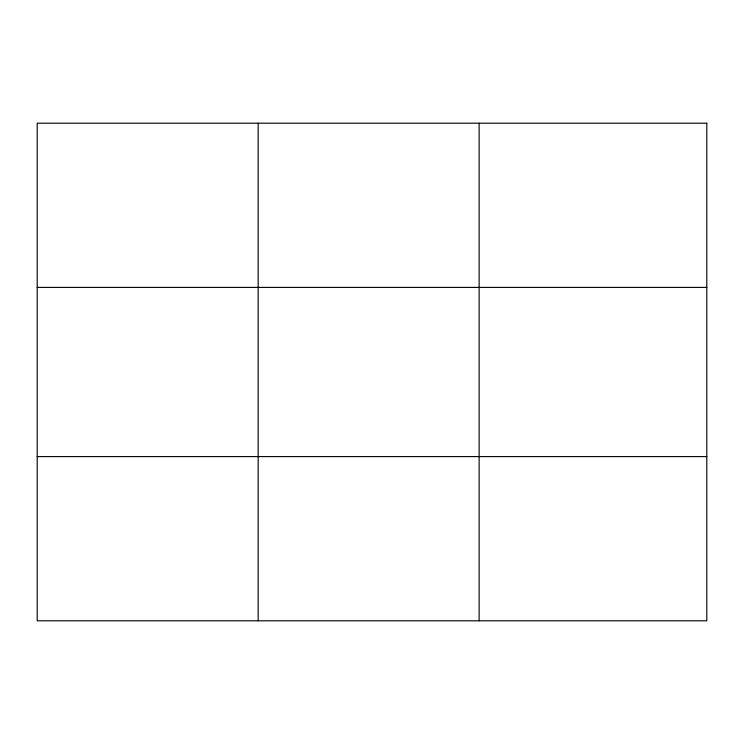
<?xml version="1.0" encoding="UTF-8"?>
<svg xmlns="http://www.w3.org/2000/svg" width="744" height="744" viewBox="0 0 744 744"><rect width="100%" height="100%" fill="white"/><g stroke="black" fill="none" stroke-linecap="round" stroke-linejoin="round"><path stroke-width="1.12" d="M258.168 123.206L258.168 620.794M479.136 123.206L479.136 620.794M37.2 287.407L706.8 287.407M37.2 456.593L706.8 456.593M706.8 123.206L706.8 620.794L37.2 620.794L37.2 123.206L706.8 123.206"/></g></svg>
